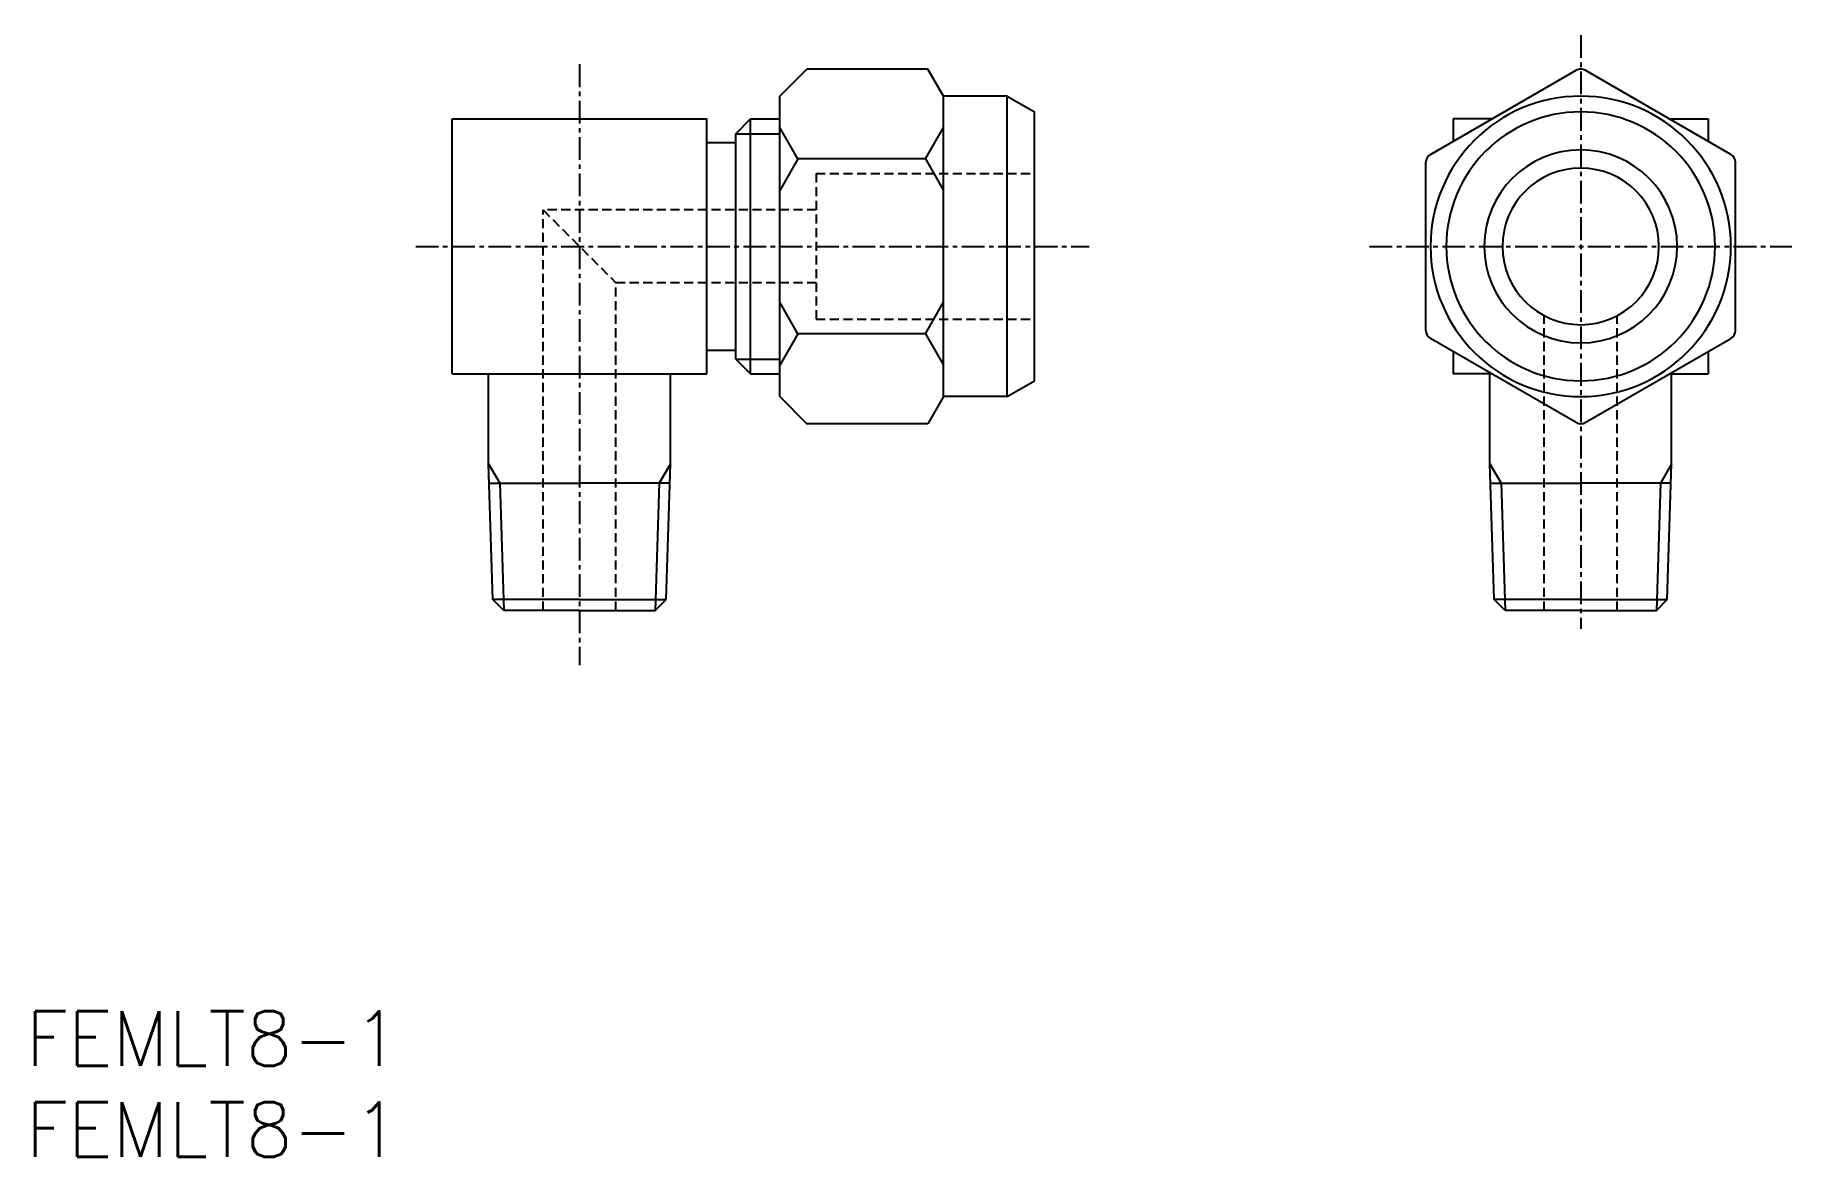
# Model space of a CAD drawing. Extents: x 0.5 to 97, y 0 to 61.6.
import ezdxf

# ---------------------------------------------------------------- set-up
doc = ezdxf.new("R2010")
doc.units = 0
doc.linetypes.add('CENTER', pattern=[2, 1.25, -0.25, 0.25, -0.25])
doc.linetypes.add('DASHED', pattern=[0.75, 0.5, -0.25])
doc.layers.get('0').update_dxf_attribs({"linetype": 'CONTINUOUS'})
doc.layers.add('CENTER', color=1, linetype='CENTER')
doc.styles.get("Standard").update_dxf_attribs({"font": 'txt.shx'})

# ---------------------------------------------------------------- blocks, each defined once
blk = doc.blocks.new('*U7')
at = {"color": 7, "linetype": 'CONTINUOUS'}
blk.add_text('FEMLT8-1', height=3, dxfattribs=at).set_placement((0, 0))
blk = doc.blocks.new('*U8')
at = {"color": 7, "linetype": 'CONTINUOUS'}
blk.add_text('FEMLT8-1', height=3, dxfattribs=at).set_placement((0, 5))

msp = doc.modelspace()

# ---------------------------------------------------------------- linework, layer by layer
at = {"color": 7, "linetype": 'CONTINUOUS'}
for p, q in [((41.42, 58.25), (42.907, 59.738)), ((49.561, 59.738), (42.907, 59.738)), ((50.42, 58.25), (49.561, 59.738)), ((77.17, 55.052), (85.17, 59.671)), ((93.67, 55.052), (85.67, 59.671)), ((41.42, 41.75), (41.42, 58.25)), ((50.42, 41.75), (50.42, 58.25)), ((53.92, 58.25), (50.42, 58.25)), ((53.92, 41.75), (53.92, 58.25)), ((53.92, 58.25), (55.42, 57.384)), ((23.42, 57), (37.42, 57)), ((23.42, 43), (23.42, 57)), ((37.42, 43), (37.42, 57)), ((39, 56.188), (39.812, 57)), ((39.812, 43), (39.812, 57)), ((39.812, 57), (41.42, 57)), ((55.42, 42.616), (55.42, 57.384)), ((78.42, 57), (78.42, 55.774)), ((80.544, 57), (78.42, 57)), ((90.295, 57), (92.42, 57)), ((92.42, 57), (92.42, 55.774)), ((39, 43.812), (39, 56.188)), ((42.42, 54.8), (41.42, 56.532)), ((49.42, 54.8), (50.42, 56.532)), ((37.42, 55.7), (39, 55.7)), ((42.42, 54.8), (41.42, 53.068)), ((49.42, 54.8), (42.42, 54.8)), ((49.42, 54.8), (50.42, 53.068)), ((76.92, 45.381), (76.92, 54.619)), ((93.92, 45.381), (93.92, 54.619)), ((42.42, 45.2), (41.42, 46.932)), ((49.42, 45.2), (50.42, 46.932)), ((42.42, 45.2), (41.42, 43.468)), ((49.42, 45.2), (42.42, 45.2)), ((49.42, 45.2), (50.42, 43.468)), ((85.17, 40.329), (77.17, 44.948)), ((85.67, 40.329), (93.67, 44.948)), ((37.42, 44.3), (39, 44.3)), ((39, 43.812), (39.812, 43)), ((78.42, 44.226), (78.42, 43)), ((92.42, 44.226), (92.42, 43)), ((23.42, 43), (37.42, 43)), ((25.428, 38.064), (25.428, 43)), ((35.412, 38.064), (35.412, 43)), ((39.812, 43), (41.42, 43)), ((53.92, 41.75), (55.42, 42.616)), ((80.544, 43), (78.42, 43)), ((80.428, 38.064), (80.428, 43)), ((90.295, 43), (92.42, 43)), ((90.412, 38.064), (90.412, 43)), ((41.42, 41.75), (42.907, 40.262)), ((50.42, 41.75), (49.561, 40.262)), ((53.92, 41.75), (50.42, 41.75)), ((49.561, 40.262), (42.907, 40.262)), ((25.661, 30.6), (25.428, 38.064)), ((35.178, 30.6), (35.412, 38.064)), ((80.661, 30.6), (80.428, 38.064)), ((90.178, 30.6), (90.412, 38.064)), ((25.461, 37), (30.42, 37)), ((35.378, 37), (30.42, 37)), ((80.461, 37), (85.42, 37)), ((90.378, 37), (85.42, 37)), ((26.261, 30), (25.661, 30.6)), ((30.42, 30.6), (25.661, 30.6)), ((30.42, 30), (26.261, 30)), ((30.42, 30.6), (35.178, 30.6)), ((30.42, 30), (34.579, 30)), ((34.579, 30), (35.178, 30.6)), ((85.42, 30.6), (80.661, 30.6)), ((81.261, 30), (80.661, 30.6)), ((85.42, 30), (81.261, 30)), ((85.42, 30.6), (90.178, 30.6)), ((85.42, 30), (89.579, 30)), ((89.579, 30), (90.178, 30.6))]:
    msp.add_line(p, q, dxfattribs=at)
at = {"color": 3, "linetype": 'CONTINUOUS'}
for p, q in [((39, 56.188), (41.42, 56.188)), ((39, 43.812), (41.42, 43.812)), ((25.428, 38.064), (26.042, 37)), ((35.412, 38.064), (34.797, 37)), ((80.428, 38.064), (81.042, 37)), ((90.412, 38.064), (89.797, 37)), ((26.042, 37), (26.261, 30)), ((34.797, 37), (34.579, 30)), ((81.042, 37), (81.261, 30)), ((89.797, 37), (89.579, 30))]:
    msp.add_line(p, q, dxfattribs=at)
at = {"color": 3, "linetype": 'DASHED'}
for p, q in [((43.42, 54), (43.42, 46)), ((43.42, 54), (55.42, 54)), ((28.42, 30), (28.42, 52)), ((43.42, 52), (28.42, 52)), ((28.42, 52), (32.42, 48)), ((32.42, 30), (32.42, 48)), ((43.42, 48), (32.42, 48)), ((43.42, 46), (55.42, 46)), ((83.42, 30), (83.42, 46.193)), ((87.42, 30), (87.42, 46.193))]:
    msp.add_line(p, q, dxfattribs=at)
at = {"color": 7, "linetype": 'CONTINUOUS'}
for centre, radius, start, end in [((85.42, 59.238), 0.5, 90, 120), ((85.42, 59.238), 0.5, 60, 90), ((85.42, 50), 8.25, 90, 270), ((85.42, 50), 8.25, 270, 90), ((85.42, 50), 7.384, 90, 270), ((85.42, 50), 7.384, 270, 90), ((77.42, 54.619), 0.5, 120, 180), ((85.42, 50), 5.3, 90, 270), ((85.42, 50), 5.3, 270, 90), ((93.42, 54.619), 0.5, 0, 60), ((85.42, 50), 4.3, 90, 270), ((85.42, 50), 4.3, 270, 90), ((77.42, 45.381), 0.5, 180, 240), ((93.42, 45.381), 0.5, 300, 0), ((85.42, 40.762), 0.5, 240, 270), ((85.42, 40.762), 0.5, 270, 300)]:
    msp.add_arc(centre, radius, start, end, dxfattribs=at)
at = {"layer": 'CENTER', "color": 1, "linetype": 'CENTER'}
for p, q in [((85.42, 61.6), (85.42, 29)), ((30.42, 60), (30.42, 27)), ((21.42, 50), (58.42, 50)), ((73.82, 50), (97.02, 50))]:
    msp.add_line(p, q, dxfattribs=at)

# ---------------------------------------------------------------- block references
at = {"color": 7, "linetype": 'CONTINUOUS'}
for name in ['*U8', '*U7']:
    msp.add_blockref(name, (0, 0), dxfattribs=at)

doc.saveas('drawing.dxf')
